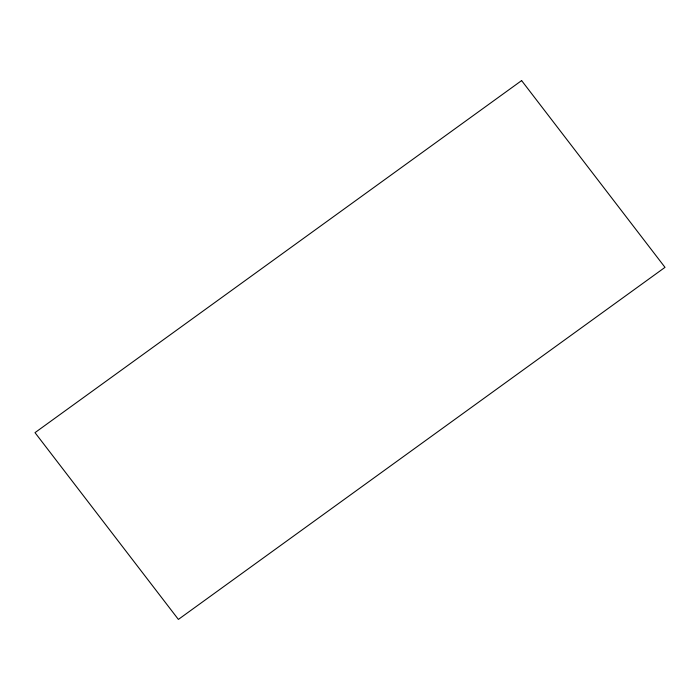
<?xml version="1.0" encoding="UTF-8"?>
<svg xmlns="http://www.w3.org/2000/svg" width="700" height="700" viewBox="0 0 700 700"><rect width="100%" height="100%" fill="white"/><g stroke="black" fill="none" stroke-linecap="round" stroke-linejoin="round"><path stroke-width="1.05" d="M521.614 80.587L35 432.644L178.386 619.413L665 267.356L521.614 80.587"/></g></svg>
